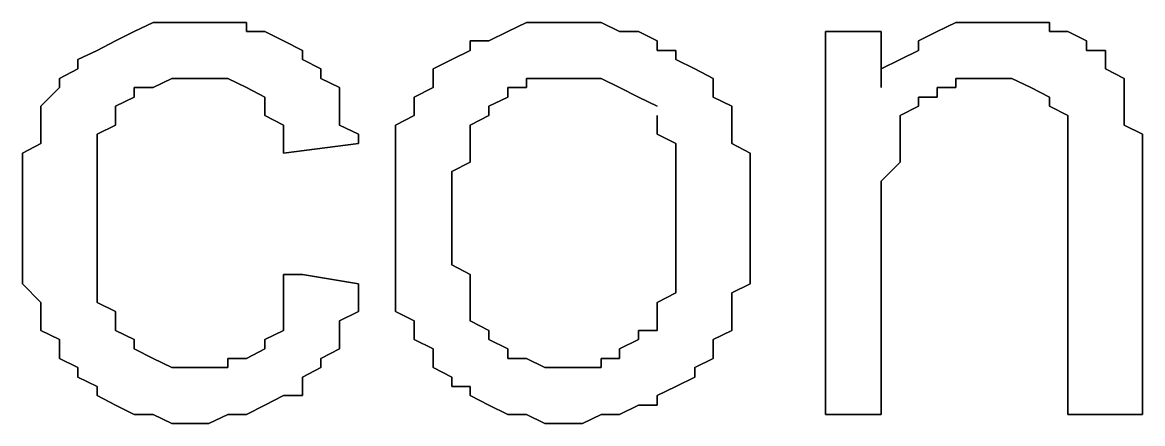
# Model space of a CAD drawing. Header units: metres. Extents: x 2.9 to 42.8, y 1.7 to 28.7.
# Drawn here: x 41.4726 to 41.6842, y 17.5366 to 17.6124 of the extents above; entities that cross this region are included whole.
import ezdxf

# ---------------------------------------------------------------- set-up
doc = ezdxf.new("R2010")
doc.units = ezdxf.units.M
doc.layers.add('GRIS', color=8, linetype='Continuous')

msp = doc.modelspace()

# ---------------------------------------------------------------- linework, layer by layer
at = {"layer": 'GRIS', "lineweight": -3}
for points in [[(41.4973, 17.6124), (41.4937, 17.6107), (41.4973, 17.6124)], [(41.5008, 17.6124), (41.4973, 17.6124), (41.5008, 17.6124)], [(41.5043, 17.6124), (41.5008, 17.6124), (41.5043, 17.6124)], [(41.5078, 17.6124), (41.5043, 17.6124), (41.5078, 17.6124)], [(41.5114, 17.6124), (41.5078, 17.6124), (41.5114, 17.6124)], [(41.5149, 17.6124), (41.5114, 17.6124), (41.5149, 17.6124)], [(41.5149, 17.6107), (41.5149, 17.6124), (41.5149, 17.6107)], [(41.5678, 17.6124), (41.5643, 17.6107), (41.5678, 17.6124)], [(41.5713, 17.6124), (41.5678, 17.6124), (41.5713, 17.6124)], [(41.5749, 17.6124), (41.5713, 17.6124), (41.5749, 17.6124)], [(41.5784, 17.6124), (41.5749, 17.6124), (41.5784, 17.6124)], [(41.5819, 17.6124), (41.5784, 17.6124), (41.5819, 17.6124)], [(41.5854, 17.6107), (41.5819, 17.6124), (41.5854, 17.6107)], [(41.6489, 17.6124), (41.6454, 17.6107), (41.6489, 17.6124)], [(41.6525, 17.6124), (41.6489, 17.6124), (41.6525, 17.6124)], [(41.656, 17.6124), (41.6525, 17.6124), (41.656, 17.6124)], [(41.6595, 17.6124), (41.656, 17.6124), (41.6595, 17.6124)], [(41.6631, 17.6124), (41.6595, 17.6124), (41.6631, 17.6124)], [(41.6666, 17.6124), (41.6631, 17.6124), (41.6666, 17.6124)], [(41.6666, 17.6107), (41.6666, 17.6124), (41.6666, 17.6107)], [(41.4937, 17.6107), (41.4902, 17.6089), (41.4937, 17.6107)], [(41.5184, 17.6107), (41.5149, 17.6107), (41.5184, 17.6107)], [(41.5219, 17.6089), (41.5184, 17.6107), (41.5219, 17.6089)], [(41.5643, 17.6107), (41.5607, 17.6089), (41.5643, 17.6107)], [(41.589, 17.6107), (41.5854, 17.6107), (41.589, 17.6107)], [(41.5925, 17.6089), (41.589, 17.6107), (41.5925, 17.6089)], [(41.6348, 17.6107), (41.6243, 17.6107), (41.6348, 17.6107)], [(41.6243, 17.6107), (41.6243, 17.5383), (41.6243, 17.6107)], [(41.6348, 17.6001), (41.6348, 17.6107), (41.6348, 17.6001)], [(41.6454, 17.6107), (41.6419, 17.6089), (41.6454, 17.6107)], [(41.6701, 17.6107), (41.6666, 17.6107), (41.6701, 17.6107)], [(41.6736, 17.6089), (41.6701, 17.6107), (41.6736, 17.6089)], [(41.4902, 17.6089), (41.4867, 17.6071), (41.4902, 17.6089)], [(41.5255, 17.6071), (41.5219, 17.6089), (41.5255, 17.6071)], [(41.5607, 17.6089), (41.5572, 17.6089), (41.5607, 17.6089)], [(41.5572, 17.6089), (41.5572, 17.6071), (41.5572, 17.6089)], [(41.5925, 17.6071), (41.5925, 17.6089), (41.5925, 17.6071)], [(41.6419, 17.6089), (41.6419, 17.6071), (41.6419, 17.6089)], [(41.6736, 17.6071), (41.6736, 17.6089), (41.6736, 17.6071)], [(41.4867, 17.6071), (41.4831, 17.6054), (41.4867, 17.6071)], [(41.4831, 17.6054), (41.4831, 17.6036), (41.4831, 17.6054)], [(41.5255, 17.6054), (41.5255, 17.6071), (41.5255, 17.6054)], [(41.529, 17.6036), (41.5255, 17.6054), (41.529, 17.6036)], [(41.5537, 17.6054), (41.5502, 17.6036), (41.5537, 17.6054)], [(41.5572, 17.6071), (41.5537, 17.6054), (41.5572, 17.6071)], [(41.596, 17.6071), (41.5925, 17.6071), (41.596, 17.6071)], [(41.596, 17.6054), (41.596, 17.6071), (41.596, 17.6054)], [(41.5996, 17.6036), (41.596, 17.6054), (41.5996, 17.6036)], [(41.6384, 17.6054), (41.6348, 17.6036), (41.6384, 17.6054)], [(41.6419, 17.6071), (41.6384, 17.6054), (41.6419, 17.6071)], [(41.6772, 17.6071), (41.6736, 17.6071), (41.6772, 17.6071)], [(41.6772, 17.6054), (41.6772, 17.6071), (41.6772, 17.6054)], [(41.6772, 17.6036), (41.6772, 17.6054), (41.6772, 17.6036)], [(41.4831, 17.6036), (41.4796, 17.6018), (41.4831, 17.6036)], [(41.529, 17.6018), (41.529, 17.6036), (41.529, 17.6018)], [(41.5502, 17.6036), (41.5502, 17.6018), (41.5502, 17.6036)], [(41.6031, 17.6018), (41.5996, 17.6036), (41.6031, 17.6018)], [(41.6348, 17.6036), (41.6348, 17.6001), (41.6348, 17.6036)], [(41.6807, 17.6018), (41.6772, 17.6036), (41.6807, 17.6018)], [(41.4796, 17.6018), (41.4796, 17.6001), (41.4796, 17.6018)], [(41.4973, 17.6001), (41.5008, 17.6018), (41.4973, 17.6001)], [(41.5008, 17.6018), (41.5043, 17.6018), (41.5008, 17.6018)], [(41.5043, 17.6018), (41.5078, 17.6018), (41.5043, 17.6018)], [(41.5078, 17.6018), (41.5114, 17.6018), (41.5078, 17.6018)], [(41.5114, 17.6018), (41.5149, 17.6001), (41.5114, 17.6018)], [(41.5325, 17.6001), (41.529, 17.6018), (41.5325, 17.6001)], [(41.5502, 17.6018), (41.5502, 17.6001), (41.5502, 17.6018)], [(41.5678, 17.6001), (41.5678, 17.6018), (41.5678, 17.6001)], [(41.5678, 17.6018), (41.5713, 17.6018), (41.5678, 17.6018)], [(41.5713, 17.6018), (41.5749, 17.6018), (41.5713, 17.6018)], [(41.5749, 17.6018), (41.5784, 17.6018), (41.5749, 17.6018)], [(41.5784, 17.6018), (41.5819, 17.6018), (41.5784, 17.6018)], [(41.5819, 17.6018), (41.5854, 17.6001), (41.5819, 17.6018)], [(41.6031, 17.6001), (41.6031, 17.6018), (41.6031, 17.6001)], [(41.6489, 17.6001), (41.6489, 17.6018), (41.6489, 17.6001)], [(41.6489, 17.6018), (41.6525, 17.6018), (41.6489, 17.6018)], [(41.6525, 17.6018), (41.656, 17.6018), (41.6525, 17.6018)], [(41.656, 17.6018), (41.6595, 17.6018), (41.656, 17.6018)], [(41.6595, 17.6018), (41.6631, 17.6001), (41.6595, 17.6018)], [(41.6807, 17.6001), (41.6807, 17.6018), (41.6807, 17.6001)], [(41.4796, 17.6001), (41.4761, 17.5966), (41.4796, 17.6001)], [(41.4937, 17.5983), (41.4937, 17.6001), (41.4937, 17.5983)], [(41.4937, 17.6001), (41.4973, 17.6001), (41.4937, 17.6001)], [(41.5149, 17.6001), (41.5184, 17.5983), (41.5149, 17.6001)], [(41.5325, 17.5983), (41.5325, 17.6001), (41.5325, 17.5983)], [(41.5502, 17.6001), (41.5466, 17.5983), (41.5502, 17.6001)], [(41.5643, 17.5983), (41.5643, 17.6001), (41.5643, 17.5983)], [(41.5643, 17.6001), (41.5678, 17.6001), (41.5643, 17.6001)], [(41.5854, 17.6001), (41.589, 17.5983), (41.5854, 17.6001)], [(41.6031, 17.5983), (41.6031, 17.6001), (41.6031, 17.5983)], [(41.6454, 17.5983), (41.6454, 17.6001), (41.6454, 17.5983)], [(41.6454, 17.6001), (41.6489, 17.6001), (41.6454, 17.6001)], [(41.6631, 17.6001), (41.6666, 17.5983), (41.6631, 17.6001)], [(41.6807, 17.5983), (41.6807, 17.6001), (41.6807, 17.5983)], [(41.4902, 17.5966), (41.4937, 17.5983), (41.4902, 17.5966)], [(41.5184, 17.5983), (41.5184, 17.5966), (41.5184, 17.5983)], [(41.5325, 17.5966), (41.5325, 17.5983), (41.5325, 17.5966)], [(41.5466, 17.5983), (41.5466, 17.5966), (41.5466, 17.5983)], [(41.5607, 17.5966), (41.5643, 17.5983), (41.5607, 17.5966)], [(41.589, 17.5983), (41.5925, 17.5966), (41.589, 17.5983)], [(41.6066, 17.5966), (41.6031, 17.5983), (41.6066, 17.5966)], [(41.6419, 17.5966), (41.6419, 17.5983), (41.6419, 17.5966)], [(41.6419, 17.5983), (41.6454, 17.5983), (41.6419, 17.5983)], [(41.6666, 17.5983), (41.6666, 17.5966), (41.6666, 17.5983)], [(41.6807, 17.5948), (41.6807, 17.5983), (41.6807, 17.5948)], [(41.4761, 17.5966), (41.4761, 17.5948), (41.4761, 17.5966)], [(41.4761, 17.5948), (41.4761, 17.593), (41.4761, 17.5948)], [(41.4902, 17.5948), (41.4902, 17.5966), (41.4902, 17.5948)], [(41.4902, 17.593), (41.4902, 17.5948), (41.4902, 17.593)], [(41.5184, 17.5966), (41.5184, 17.5948), (41.5184, 17.5966)], [(41.5184, 17.5948), (41.5219, 17.593), (41.5184, 17.5948)], [(41.5325, 17.593), (41.5325, 17.5966), (41.5325, 17.593)], [(41.5466, 17.5948), (41.5431, 17.593), (41.5466, 17.5948)], [(41.5466, 17.5966), (41.5466, 17.5948), (41.5466, 17.5966)], [(41.5572, 17.593), (41.5607, 17.5948), (41.5572, 17.593)], [(41.5607, 17.5948), (41.5607, 17.5966), (41.5607, 17.5948)], [(41.5925, 17.5948), (41.5925, 17.593), (41.5925, 17.5948)], [(41.6066, 17.593), (41.6066, 17.5966), (41.6066, 17.593)], [(41.6384, 17.5948), (41.6419, 17.5966), (41.6384, 17.5948)], [(41.6384, 17.593), (41.6384, 17.5948), (41.6384, 17.593)], [(41.6666, 17.5966), (41.6701, 17.5948), (41.6666, 17.5966)], [(41.6701, 17.5948), (41.6701, 17.593), (41.6701, 17.5948)], [(41.6807, 17.593), (41.6807, 17.5948), (41.6807, 17.593)], [(41.4761, 17.593), (41.4761, 17.5913), (41.4761, 17.593)], [(41.4867, 17.5913), (41.4902, 17.593), (41.4867, 17.5913)], [(41.5219, 17.593), (41.5219, 17.5913), (41.5219, 17.593)], [(41.5361, 17.5913), (41.5325, 17.593), (41.5361, 17.5913)], [(41.5431, 17.593), (41.5431, 17.5895), (41.5431, 17.593)], [(41.5572, 17.5913), (41.5572, 17.593), (41.5572, 17.5913)], [(41.5925, 17.593), (41.5925, 17.5913), (41.5925, 17.593)], [(41.6066, 17.5913), (41.6066, 17.593), (41.6066, 17.5913)], [(41.6384, 17.5913), (41.6384, 17.593), (41.6384, 17.5913)], [(41.6701, 17.593), (41.6701, 17.5913), (41.6701, 17.593)], [(41.6842, 17.5913), (41.6807, 17.593), (41.6842, 17.5913)], [(41.4761, 17.5913), (41.4761, 17.5895), (41.4761, 17.5913)], [(41.4867, 17.5895), (41.4867, 17.5913), (41.4867, 17.5895)], [(41.5219, 17.5913), (41.5219, 17.5877), (41.5219, 17.5913)], [(41.5361, 17.5895), (41.5361, 17.5913), (41.5361, 17.5895)], [(41.5572, 17.5877), (41.5572, 17.5913), (41.5572, 17.5877)], [(41.5925, 17.5913), (41.596, 17.5895), (41.5925, 17.5913)], [(41.6066, 17.5895), (41.6066, 17.5913), (41.6066, 17.5895)], [(41.6384, 17.5877), (41.6384, 17.5913), (41.6384, 17.5877)], [(41.6701, 17.5913), (41.6701, 17.5877), (41.6701, 17.5913)], [(41.6842, 17.5895), (41.6842, 17.5913), (41.6842, 17.5895)], [(41.4761, 17.5895), (41.4726, 17.5877), (41.4761, 17.5895)], [(41.4867, 17.586), (41.4867, 17.5895), (41.4867, 17.586)], [(41.5219, 17.5877), (41.5361, 17.5895), (41.5219, 17.5877)], [(41.5431, 17.5895), (41.5431, 17.5877), (41.5431, 17.5895)], [(41.596, 17.5895), (41.596, 17.5877), (41.596, 17.5895)], [(41.6101, 17.5877), (41.6066, 17.5895), (41.6101, 17.5877)], [(41.6842, 17.586), (41.6842, 17.5895), (41.6842, 17.586)], [(41.4726, 17.5877), (41.4726, 17.5842), (41.4726, 17.5877)], [(41.5431, 17.5877), (41.5431, 17.586), (41.5431, 17.5877)], [(41.5572, 17.586), (41.5572, 17.5877), (41.5572, 17.586)], [(41.596, 17.5877), (41.596, 17.586), (41.596, 17.5877)], [(41.6101, 17.5842), (41.6101, 17.5877), (41.6101, 17.5842)], [(41.6384, 17.586), (41.6384, 17.5877), (41.6384, 17.586)], [(41.6701, 17.5877), (41.6701, 17.586), (41.6701, 17.5877)], [(41.4726, 17.5842), (41.4726, 17.5824), (41.4726, 17.5842)], [(41.4867, 17.5842), (41.4867, 17.586), (41.4867, 17.5842)], [(41.4867, 17.5824), (41.4867, 17.5842), (41.4867, 17.5824)], [(41.5431, 17.586), (41.5431, 17.5824), (41.5431, 17.586)], [(41.5537, 17.5842), (41.5572, 17.586), (41.5537, 17.5842)], [(41.5537, 17.5807), (41.5537, 17.5842), (41.5537, 17.5807)], [(41.596, 17.586), (41.596, 17.5842), (41.596, 17.586)], [(41.596, 17.5842), (41.596, 17.5807), (41.596, 17.5842)], [(41.6101, 17.5824), (41.6101, 17.5842), (41.6101, 17.5824)], [(41.6348, 17.5824), (41.6384, 17.586), (41.6348, 17.5824)], [(41.6701, 17.586), (41.6701, 17.5824), (41.6701, 17.586)], [(41.6842, 17.5824), (41.6842, 17.586), (41.6842, 17.5824)], [(41.4726, 17.5824), (41.4726, 17.5807), (41.4726, 17.5824)], [(41.4867, 17.5789), (41.4867, 17.5824), (41.4867, 17.5789)], [(41.5431, 17.5824), (41.5431, 17.5807), (41.5431, 17.5824)], [(41.6101, 17.5807), (41.6101, 17.5824), (41.6101, 17.5807)], [(41.6348, 17.5807), (41.6348, 17.5824), (41.6348, 17.5807)], [(41.6701, 17.5824), (41.6701, 17.5383), (41.6701, 17.5824)], [(41.6842, 17.5383), (41.6842, 17.5824), (41.6842, 17.5383)], [(41.4726, 17.5807), (41.4726, 17.5772), (41.4726, 17.5807)], [(41.5431, 17.5807), (41.5431, 17.5772), (41.5431, 17.5807)], [(41.5537, 17.5789), (41.5537, 17.5807), (41.5537, 17.5789)], [(41.596, 17.5807), (41.596, 17.5789), (41.596, 17.5807)], [(41.6101, 17.5772), (41.6101, 17.5807), (41.6101, 17.5772)], [(41.6348, 17.5789), (41.6348, 17.5807), (41.6348, 17.5789)], [(41.4867, 17.5754), (41.4867, 17.5789), (41.4867, 17.5754)], [(41.5537, 17.5754), (41.5537, 17.5789), (41.5537, 17.5754)], [(41.596, 17.5789), (41.596, 17.5754), (41.596, 17.5789)], [(41.6348, 17.5383), (41.6348, 17.5789), (41.6348, 17.5383)], [(41.4726, 17.5772), (41.4726, 17.5754), (41.4726, 17.5772)], [(41.5431, 17.5772), (41.5431, 17.5754), (41.5431, 17.5772)], [(41.6101, 17.5754), (41.6101, 17.5772), (41.6101, 17.5754)], [(41.4726, 17.5754), (41.4726, 17.5736), (41.4726, 17.5754)], [(41.4726, 17.5736), (41.4726, 17.5701), (41.4726, 17.5736)], [(41.4867, 17.5719), (41.4867, 17.5754), (41.4867, 17.5719)], [(41.5431, 17.5754), (41.5431, 17.5719), (41.5431, 17.5754)], [(41.5537, 17.5719), (41.5537, 17.5754), (41.5537, 17.5719)], [(41.596, 17.5754), (41.596, 17.5736), (41.596, 17.5754)], [(41.596, 17.5736), (41.596, 17.5719), (41.596, 17.5736)], [(41.6101, 17.5736), (41.6101, 17.5754), (41.6101, 17.5736)], [(41.6101, 17.5701), (41.6101, 17.5736), (41.6101, 17.5701)], [(41.4867, 17.5683), (41.4867, 17.5719), (41.4867, 17.5683)], [(41.5431, 17.5719), (41.5431, 17.5701), (41.5431, 17.5719)], [(41.5537, 17.5701), (41.5537, 17.5719), (41.5537, 17.5701)], [(41.596, 17.5719), (41.596, 17.5683), (41.596, 17.5719)], [(41.4726, 17.5701), (41.4726, 17.5666), (41.4726, 17.5701)], [(41.5431, 17.5701), (41.5431, 17.5666), (41.5431, 17.5701)], [(41.5537, 17.5666), (41.5537, 17.5701), (41.5537, 17.5666)], [(41.6101, 17.5683), (41.6101, 17.5701), (41.6101, 17.5683)], [(41.4867, 17.5666), (41.4867, 17.5683), (41.4867, 17.5666)], [(41.596, 17.5683), (41.596, 17.5666), (41.596, 17.5683)], [(41.6101, 17.5648), (41.6101, 17.5683), (41.6101, 17.5648)], [(41.4726, 17.5666), (41.4726, 17.5648), (41.4726, 17.5666)], [(41.4867, 17.5648), (41.4867, 17.5666), (41.4867, 17.5648)], [(41.5431, 17.5666), (41.5431, 17.5648), (41.5431, 17.5666)], [(41.5572, 17.5648), (41.5537, 17.5666), (41.5572, 17.5648)], [(41.596, 17.5666), (41.596, 17.563), (41.596, 17.5666)], [(41.4726, 17.5648), (41.4726, 17.563), (41.4726, 17.5648)], [(41.4726, 17.563), (41.4761, 17.5595), (41.4726, 17.563)], [(41.4867, 17.5613), (41.4867, 17.5648), (41.4867, 17.5613)], [(41.5255, 17.5648), (41.5219, 17.5648), (41.5255, 17.5648)], [(41.5219, 17.5648), (41.5219, 17.5613), (41.5219, 17.5648)], [(41.5361, 17.563), (41.5255, 17.5648), (41.5361, 17.563)], [(41.5361, 17.5613), (41.5361, 17.563), (41.5361, 17.5613)], [(41.5431, 17.5648), (41.5431, 17.563), (41.5431, 17.5648)], [(41.5431, 17.563), (41.5431, 17.5595), (41.5431, 17.563)], [(41.5572, 17.5613), (41.5572, 17.5648), (41.5572, 17.5613)], [(41.596, 17.563), (41.596, 17.5613), (41.596, 17.563)], [(41.6066, 17.5613), (41.6101, 17.563), (41.6066, 17.5613)], [(41.6101, 17.563), (41.6101, 17.5648), (41.6101, 17.563)], [(41.4867, 17.5595), (41.4867, 17.5613), (41.4867, 17.5595)], [(41.5219, 17.5613), (41.5219, 17.5595), (41.5219, 17.5613)], [(41.5361, 17.5578), (41.5361, 17.5613), (41.5361, 17.5578)], [(41.5572, 17.5595), (41.5572, 17.5613), (41.5572, 17.5595)], [(41.596, 17.5613), (41.5925, 17.5595), (41.596, 17.5613)], [(41.6066, 17.5578), (41.6066, 17.5613), (41.6066, 17.5578)], [(41.4761, 17.5595), (41.4761, 17.5578), (41.4761, 17.5595)], [(41.4902, 17.5578), (41.4867, 17.5595), (41.4902, 17.5578)], [(41.5219, 17.5595), (41.5219, 17.556), (41.5219, 17.5595)], [(41.5431, 17.5595), (41.5431, 17.5578), (41.5431, 17.5595)], [(41.5572, 17.5578), (41.5572, 17.5595), (41.5572, 17.5578)], [(41.5925, 17.5595), (41.5925, 17.5578), (41.5925, 17.5595)], [(41.4761, 17.5578), (41.4761, 17.556), (41.4761, 17.5578)], [(41.4902, 17.556), (41.4902, 17.5578), (41.4902, 17.556)], [(41.5325, 17.556), (41.5361, 17.5578), (41.5325, 17.556)], [(41.5431, 17.5578), (41.5466, 17.556), (41.5431, 17.5578)], [(41.5572, 17.556), (41.5572, 17.5578), (41.5572, 17.556)], [(41.5925, 17.5578), (41.5925, 17.556), (41.5925, 17.5578)], [(41.6066, 17.556), (41.6066, 17.5578), (41.6066, 17.556)], [(41.4761, 17.556), (41.4761, 17.5542), (41.4761, 17.556)], [(41.4902, 17.5542), (41.4902, 17.556), (41.4902, 17.5542)], [(41.5219, 17.556), (41.5219, 17.5542), (41.5219, 17.556)], [(41.5325, 17.5542), (41.5325, 17.556), (41.5325, 17.5542)], [(41.5466, 17.556), (41.5466, 17.5542), (41.5466, 17.556)], [(41.5607, 17.5542), (41.5572, 17.556), (41.5607, 17.5542)], [(41.5925, 17.556), (41.5925, 17.5542), (41.5925, 17.556)], [(41.6066, 17.5542), (41.6066, 17.556), (41.6066, 17.5542)], [(41.4761, 17.5542), (41.4796, 17.5525), (41.4761, 17.5542)], [(41.4796, 17.5525), (41.4796, 17.5507), (41.4796, 17.5525)], [(41.4937, 17.5525), (41.4902, 17.5542), (41.4937, 17.5525)], [(41.4937, 17.5507), (41.4937, 17.5525), (41.4937, 17.5507)], [(41.5219, 17.5542), (41.5184, 17.5525), (41.5219, 17.5542)], [(41.5184, 17.5525), (41.5184, 17.5507), (41.5184, 17.5525)], [(41.5325, 17.5525), (41.5325, 17.5542), (41.5325, 17.5525)], [(41.5325, 17.5507), (41.5325, 17.5525), (41.5325, 17.5507)], [(41.5466, 17.5542), (41.5466, 17.5525), (41.5466, 17.5542)], [(41.5466, 17.5525), (41.5502, 17.5507), (41.5466, 17.5525)], [(41.5607, 17.5525), (41.5607, 17.5542), (41.5607, 17.5525)], [(41.5643, 17.5507), (41.5607, 17.5525), (41.5643, 17.5507)], [(41.589, 17.5525), (41.5854, 17.5507), (41.589, 17.5525)], [(41.5925, 17.5542), (41.589, 17.5542), (41.5925, 17.5542)], [(41.589, 17.5542), (41.589, 17.5525), (41.589, 17.5542)], [(41.6031, 17.5525), (41.6066, 17.5542), (41.6031, 17.5525)], [(41.6031, 17.5507), (41.6031, 17.5525), (41.6031, 17.5507)], [(41.4796, 17.5507), (41.4796, 17.5489), (41.4796, 17.5507)], [(41.4973, 17.5489), (41.4937, 17.5507), (41.4973, 17.5489)], [(41.5184, 17.5507), (41.5149, 17.5489), (41.5184, 17.5507)], [(41.529, 17.5489), (41.5325, 17.5507), (41.529, 17.5489)], [(41.5502, 17.5507), (41.5502, 17.5489), (41.5502, 17.5507)], [(41.5643, 17.5489), (41.5643, 17.5507), (41.5643, 17.5489)], [(41.5854, 17.5507), (41.5854, 17.5489), (41.5854, 17.5507)], [(41.6031, 17.5489), (41.6031, 17.5507), (41.6031, 17.5489)], [(41.4796, 17.5489), (41.4831, 17.5472), (41.4796, 17.5489)], [(41.5008, 17.5472), (41.4973, 17.5489), (41.5008, 17.5472)], [(41.5149, 17.5489), (41.5114, 17.5489), (41.5149, 17.5489)], [(41.5114, 17.5489), (41.5114, 17.5472), (41.5114, 17.5489)], [(41.529, 17.5472), (41.529, 17.5489), (41.529, 17.5472)], [(41.5502, 17.5489), (41.5502, 17.5472), (41.5502, 17.5489)], [(41.5678, 17.5489), (41.5643, 17.5489), (41.5678, 17.5489)], [(41.5713, 17.5472), (41.5678, 17.5489), (41.5713, 17.5472)], [(41.5854, 17.5489), (41.5819, 17.5489), (41.5854, 17.5489)], [(41.5819, 17.5489), (41.5819, 17.5472), (41.5819, 17.5489)], [(41.5996, 17.5472), (41.6031, 17.5489), (41.5996, 17.5472)], [(41.4831, 17.5472), (41.4831, 17.5454), (41.4831, 17.5472)], [(41.5043, 17.5472), (41.5008, 17.5472), (41.5043, 17.5472)], [(41.5078, 17.5472), (41.5043, 17.5472), (41.5078, 17.5472)], [(41.5114, 17.5472), (41.5078, 17.5472), (41.5114, 17.5472)], [(41.5255, 17.5454), (41.529, 17.5472), (41.5255, 17.5454)], [(41.5502, 17.5472), (41.5537, 17.5454), (41.5502, 17.5472)], [(41.5749, 17.5472), (41.5713, 17.5472), (41.5749, 17.5472)], [(41.5784, 17.5472), (41.5749, 17.5472), (41.5784, 17.5472)], [(41.5819, 17.5472), (41.5784, 17.5472), (41.5819, 17.5472)], [(41.5996, 17.5454), (41.5996, 17.5472), (41.5996, 17.5454)], [(41.4831, 17.5454), (41.4867, 17.5436), (41.4831, 17.5454)], [(41.5255, 17.5436), (41.5255, 17.5454), (41.5255, 17.5436)], [(41.5537, 17.5454), (41.5537, 17.5436), (41.5537, 17.5454)], [(41.596, 17.5436), (41.5996, 17.5454), (41.596, 17.5436)], [(41.4867, 17.5436), (41.4867, 17.5419), (41.4867, 17.5436)], [(41.4867, 17.5419), (41.4902, 17.5401), (41.4867, 17.5419)], [(41.5184, 17.5401), (41.5219, 17.5419), (41.5184, 17.5401)], [(41.5219, 17.5419), (41.5255, 17.5419), (41.5219, 17.5419)], [(41.5255, 17.5419), (41.5255, 17.5436), (41.5255, 17.5419)], [(41.5537, 17.5436), (41.5572, 17.5436), (41.5537, 17.5436)], [(41.5572, 17.5436), (41.5572, 17.5419), (41.5572, 17.5436)], [(41.5572, 17.5419), (41.5607, 17.5401), (41.5572, 17.5419)], [(41.5925, 17.5419), (41.596, 17.5436), (41.5925, 17.5419)], [(41.5925, 17.5401), (41.5925, 17.5419), (41.5925, 17.5401)], [(41.4902, 17.5401), (41.4937, 17.5383), (41.4902, 17.5401)], [(41.5149, 17.5383), (41.5184, 17.5401), (41.5149, 17.5383)], [(41.5607, 17.5401), (41.5643, 17.5383), (41.5607, 17.5401)], [(41.5854, 17.5383), (41.589, 17.5401), (41.5854, 17.5383)], [(41.589, 17.5401), (41.5925, 17.5401), (41.589, 17.5401)], [(41.4937, 17.5383), (41.4973, 17.5383), (41.4937, 17.5383)], [(41.4973, 17.5383), (41.5008, 17.5366), (41.4973, 17.5383)], [(41.5078, 17.5366), (41.5114, 17.5383), (41.5078, 17.5366)], [(41.5114, 17.5383), (41.5149, 17.5383), (41.5114, 17.5383)], [(41.5643, 17.5383), (41.5678, 17.5383), (41.5643, 17.5383)], [(41.5678, 17.5383), (41.5713, 17.5366), (41.5678, 17.5383)], [(41.5784, 17.5366), (41.5819, 17.5383), (41.5784, 17.5366)], [(41.5819, 17.5383), (41.5854, 17.5383), (41.5819, 17.5383)], [(41.6243, 17.5383), (41.6348, 17.5383), (41.6243, 17.5383)], [(41.6701, 17.5383), (41.6842, 17.5383), (41.6701, 17.5383)], [(41.5008, 17.5366), (41.5043, 17.5366), (41.5008, 17.5366)], [(41.5043, 17.5366), (41.5078, 17.5366), (41.5043, 17.5366)], [(41.5713, 17.5366), (41.5749, 17.5366), (41.5713, 17.5366)], [(41.5749, 17.5366), (41.5784, 17.5366), (41.5749, 17.5366)]]:
    msp.add_lwpolyline(points, dxfattribs=at)

doc.saveas('drawing.dxf')
